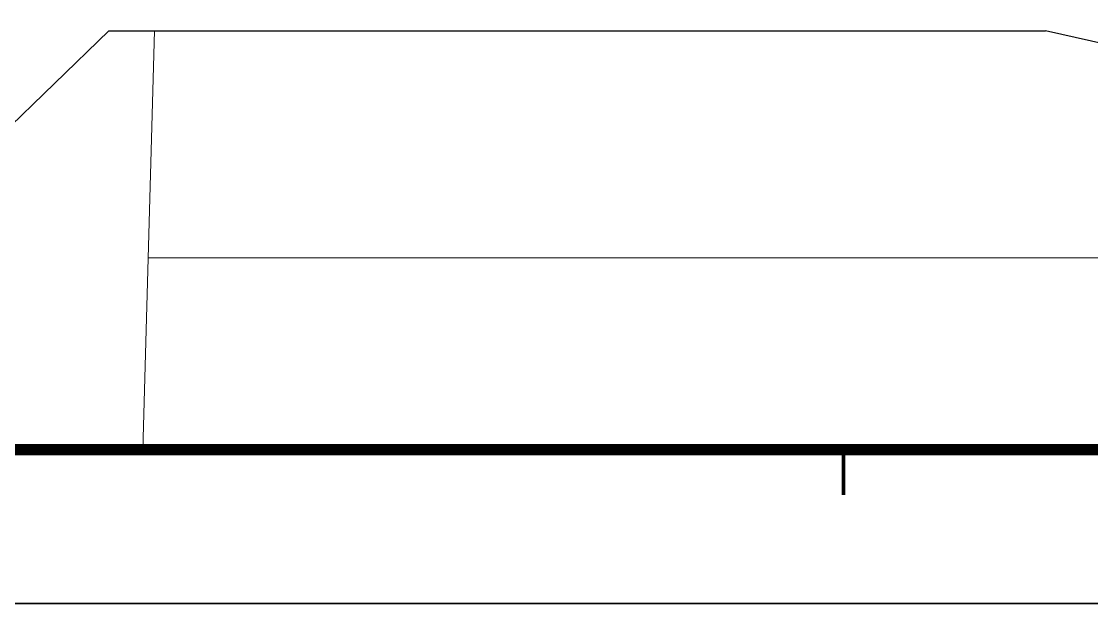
# Model space of a CAD drawing. Header units: millimetres. Extents: x 75184266 to 76346726, y -35077925 to -33679385.
# Drawn here: x 75289365 to 75360084, y -35077925 to -35039472 of the extents above; entities that cross this region are included whole.
import ezdxf
from ezdxf.xclip import XClip

# ---------------------------------------------------------------- set-up
doc = ezdxf.new("R2010")
doc.units = ezdxf.units.MM
doc.header["$LTSCALE"] = 50
doc.header["$MEASUREMENT"] = 0
doc.header["$XCLIPFRAME"] = 2
for name, color, linetype in [('AZ-LINE', 3, 'CONTINUOUS'), ('XR-지하3층$0$00000-변경가로망', 7, 'CONTINUOUS'), ('XR-지하3층$0$보도라인', 7, 'CONTINUOUS')]:
    doc.layers.add(name, color=color, linetype=linetype)
doc.layers.add('XR-기준층$0$XR-지하3층$0$DEFPOINT', color=142, linetype='CONTINUOUS', plot=False)
doc.layers.add('건축', color=8, linetype='CONTINUOUS', plot=False)
doc.layers.add('XR-지하3층$0$00000-계획선', color=7, linetype='CONTINUOUS', lineweight=0)

# ---------------------------------------------------------------- blocks, each defined once
blk = doc.blocks.new('바탕폼')
at = {"layer": 'AZ-LINE', "ltscale": 10}
blk.add_lwpolyline([(841, 594.71), (0, 594.71), (0, 0), (841, 0)], close=True, dxfattribs=at)
at = {"layer": 'AZ-LINE', "const_width": 1.5}
blk.add_lwpolyline([(20, 574.35), (20, 20.35), (821, 20.35), (821, 574.35)], close=True, dxfattribs=at)
at = {"layer": 'AZ-LINE', "ltscale": 10, "const_width": 0.5}
blk.add_lwpolyline([(200.28, 20.37), (200.28, 14.37)], dxfattribs=at)
blk = doc.blocks.new('XR-지하3층$0$A$C723B38EE')
at = {"layer": 'XR-지하3층$0$00000-계획선', "color": 8, "ltscale": 30}
for points in [[(180.522, 84.433), (182.287, 147.671)], [(181.869, 132.671), (422.444, 132.678)]]:
    blk.add_lwpolyline(points, dxfattribs=at)
at = {"layer": 'XR-지하3층$0$00000-변경가로망', "color": 8}
for points in [[(172.089, 140.699), (179.258, 147.671)], [(179.258, 147.671), (241.163, 147.673)], [(316.163, 147.675), (291.163, 143.174), (261.163, 143.173), (241.163, 147.673)]]:
    blk.add_lwpolyline(points, dxfattribs=at)
at = {"layer": 'XR-지하3층$0$보도라인', "color": 8, "linetype": 'Continuous', "flags": 128}
blk.add_lwpolyline([(172.145, 34.916, -0.228038), (169.313, 41.249), (170.069, 68.312), (167.488, 83.39), (169.108, 141.45, -0.406058), (179.104, 151.171)], format="xyb", dxfattribs=at)

msp = doc.modelspace()

# ---------------------------------------------------------------- linework, layer by layer
at = {"layer": 'XR-기준층$0$XR-지하3층$0$DEFPOINT', "ltscale": 0.5}
for points in [[(75663667, -35077925.1), (75243667, -35077925.1), (75243667, -34780925.1), (75663667, -34780925.1)], [(75663669.1, -35077925.1), (75243669.1, -35077925.1), (75243669.1, -34780925.1), (75663669.1, -34780925.1)]]:
    msp.add_lwpolyline(points, close=True, dxfattribs=at)

# ---------------------------------------------------------------- block references
at = {"layer": 'AZ-LINE', "xscale": 499.40546941707, "yscale": 499.40546941707, "zscale": 499.40546941707}
msp.add_blockref('바탕폼', (75243667, -35077925.1), dxfattribs=at)
at = {"layer": '건축', "ltscale": 0.5}
ref = msp.add_blockref('XR-지하3층$0$A$C723B38EE', (75115875.3, -35187756.2), dxfattribs=dict(at, xscale=999.9999999999998, yscale=999.9999999999998, zscale=999.9999999999998))
XClip(ref).set_block_clipping_path([(137.7798442268, 119.9958357572), (497.8511876765, 396.6664658143)])

doc.saveas('drawing.dxf')
